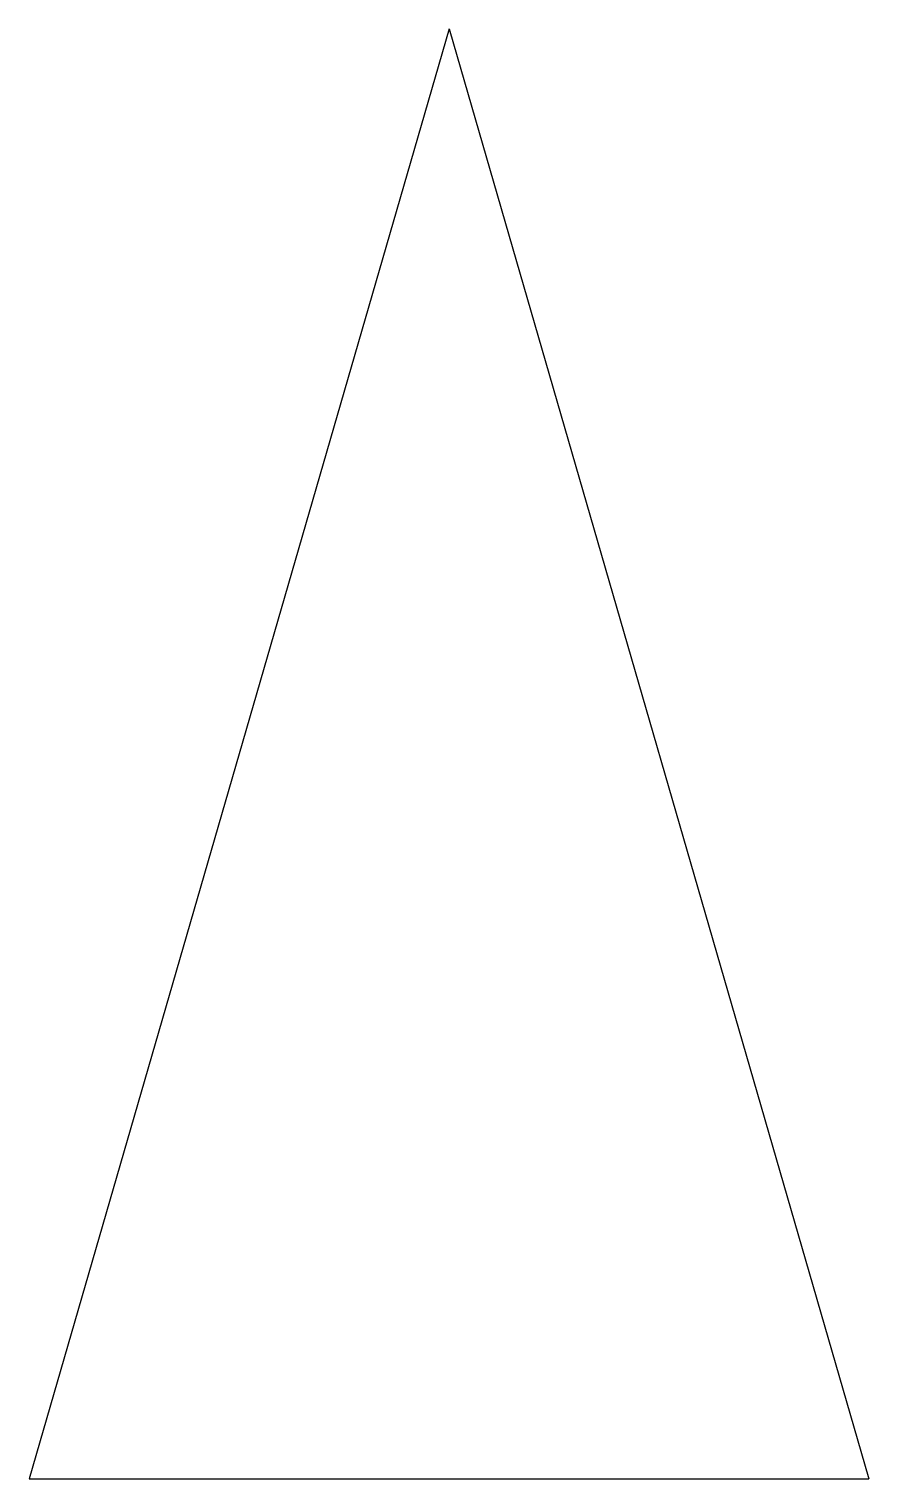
# Model space of a CAD drawing. Header units: inches. Extents: x -0.38 to 0.38, y -1.31 to 0.
import ezdxf

# ---------------------------------------------------------------- set-up
doc = ezdxf.new("R2010")
doc.units = ezdxf.units.IN
doc.header["$MEASUREMENT"] = 0

msp = doc.modelspace()

# ---------------------------------------------------------------- linework, layer by layer
at = {"color": 2}
for p, q in [((0, 0), (-0.38, -1.3125)), ((0, 0), (0.38, -1.3125)), ((-0.38, -1.3125), (0.38, -1.3125))]:
    msp.add_line(p, q, dxfattribs=at)

doc.saveas('drawing.dxf')
